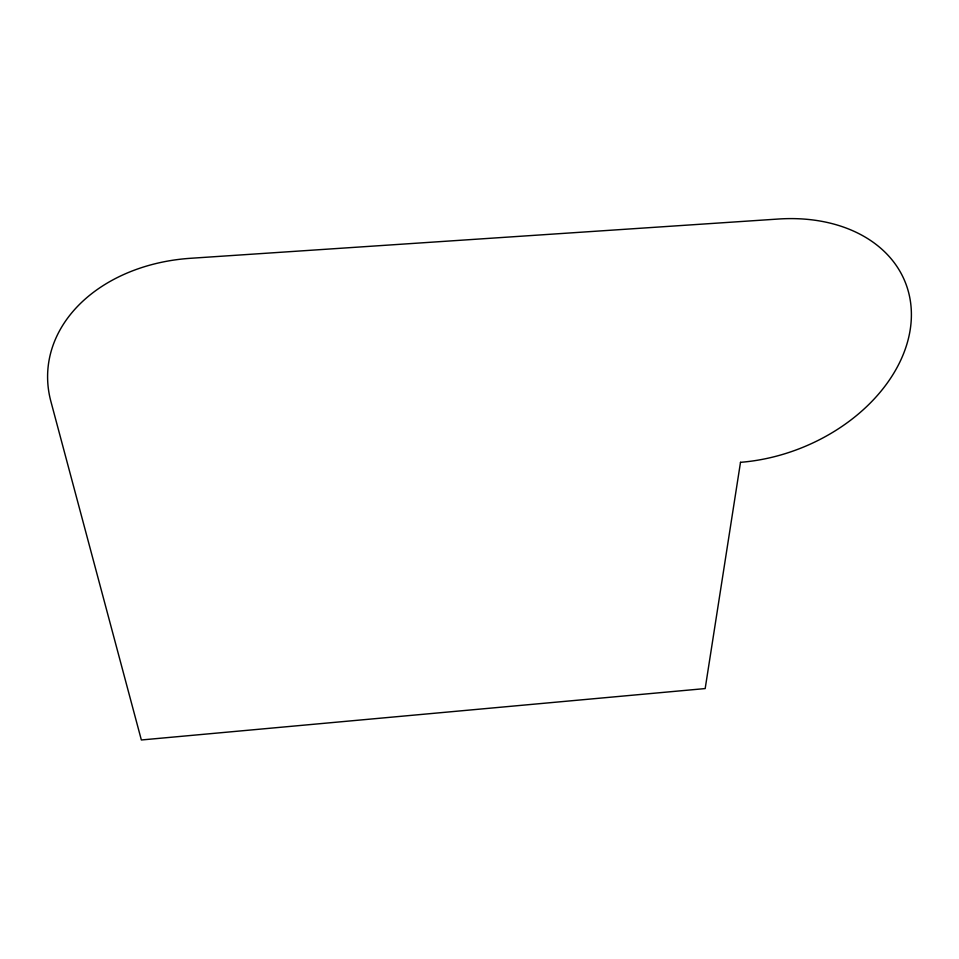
<?xml version="1.0" encoding="UTF-8"?>
<svg xmlns="http://www.w3.org/2000/svg" width="959" height="959" viewBox="0 0 959 959"><rect width="100%" height="100%" fill="white"/><g stroke="black" fill="none" stroke-linecap="round" stroke-linejoin="round"><path stroke-width="1.44" d="M740.504 462.322L705.177 688.574L141.357 739.976L50.863 401.353A162.227 122.656 3.2 0 1 190.505 258.295L778.504 219.024A158.187 115.5 -21.6 0 1 910.211 329.656A158.187 115.5 -21.6 0 1 740.504 462.322"/></g></svg>
